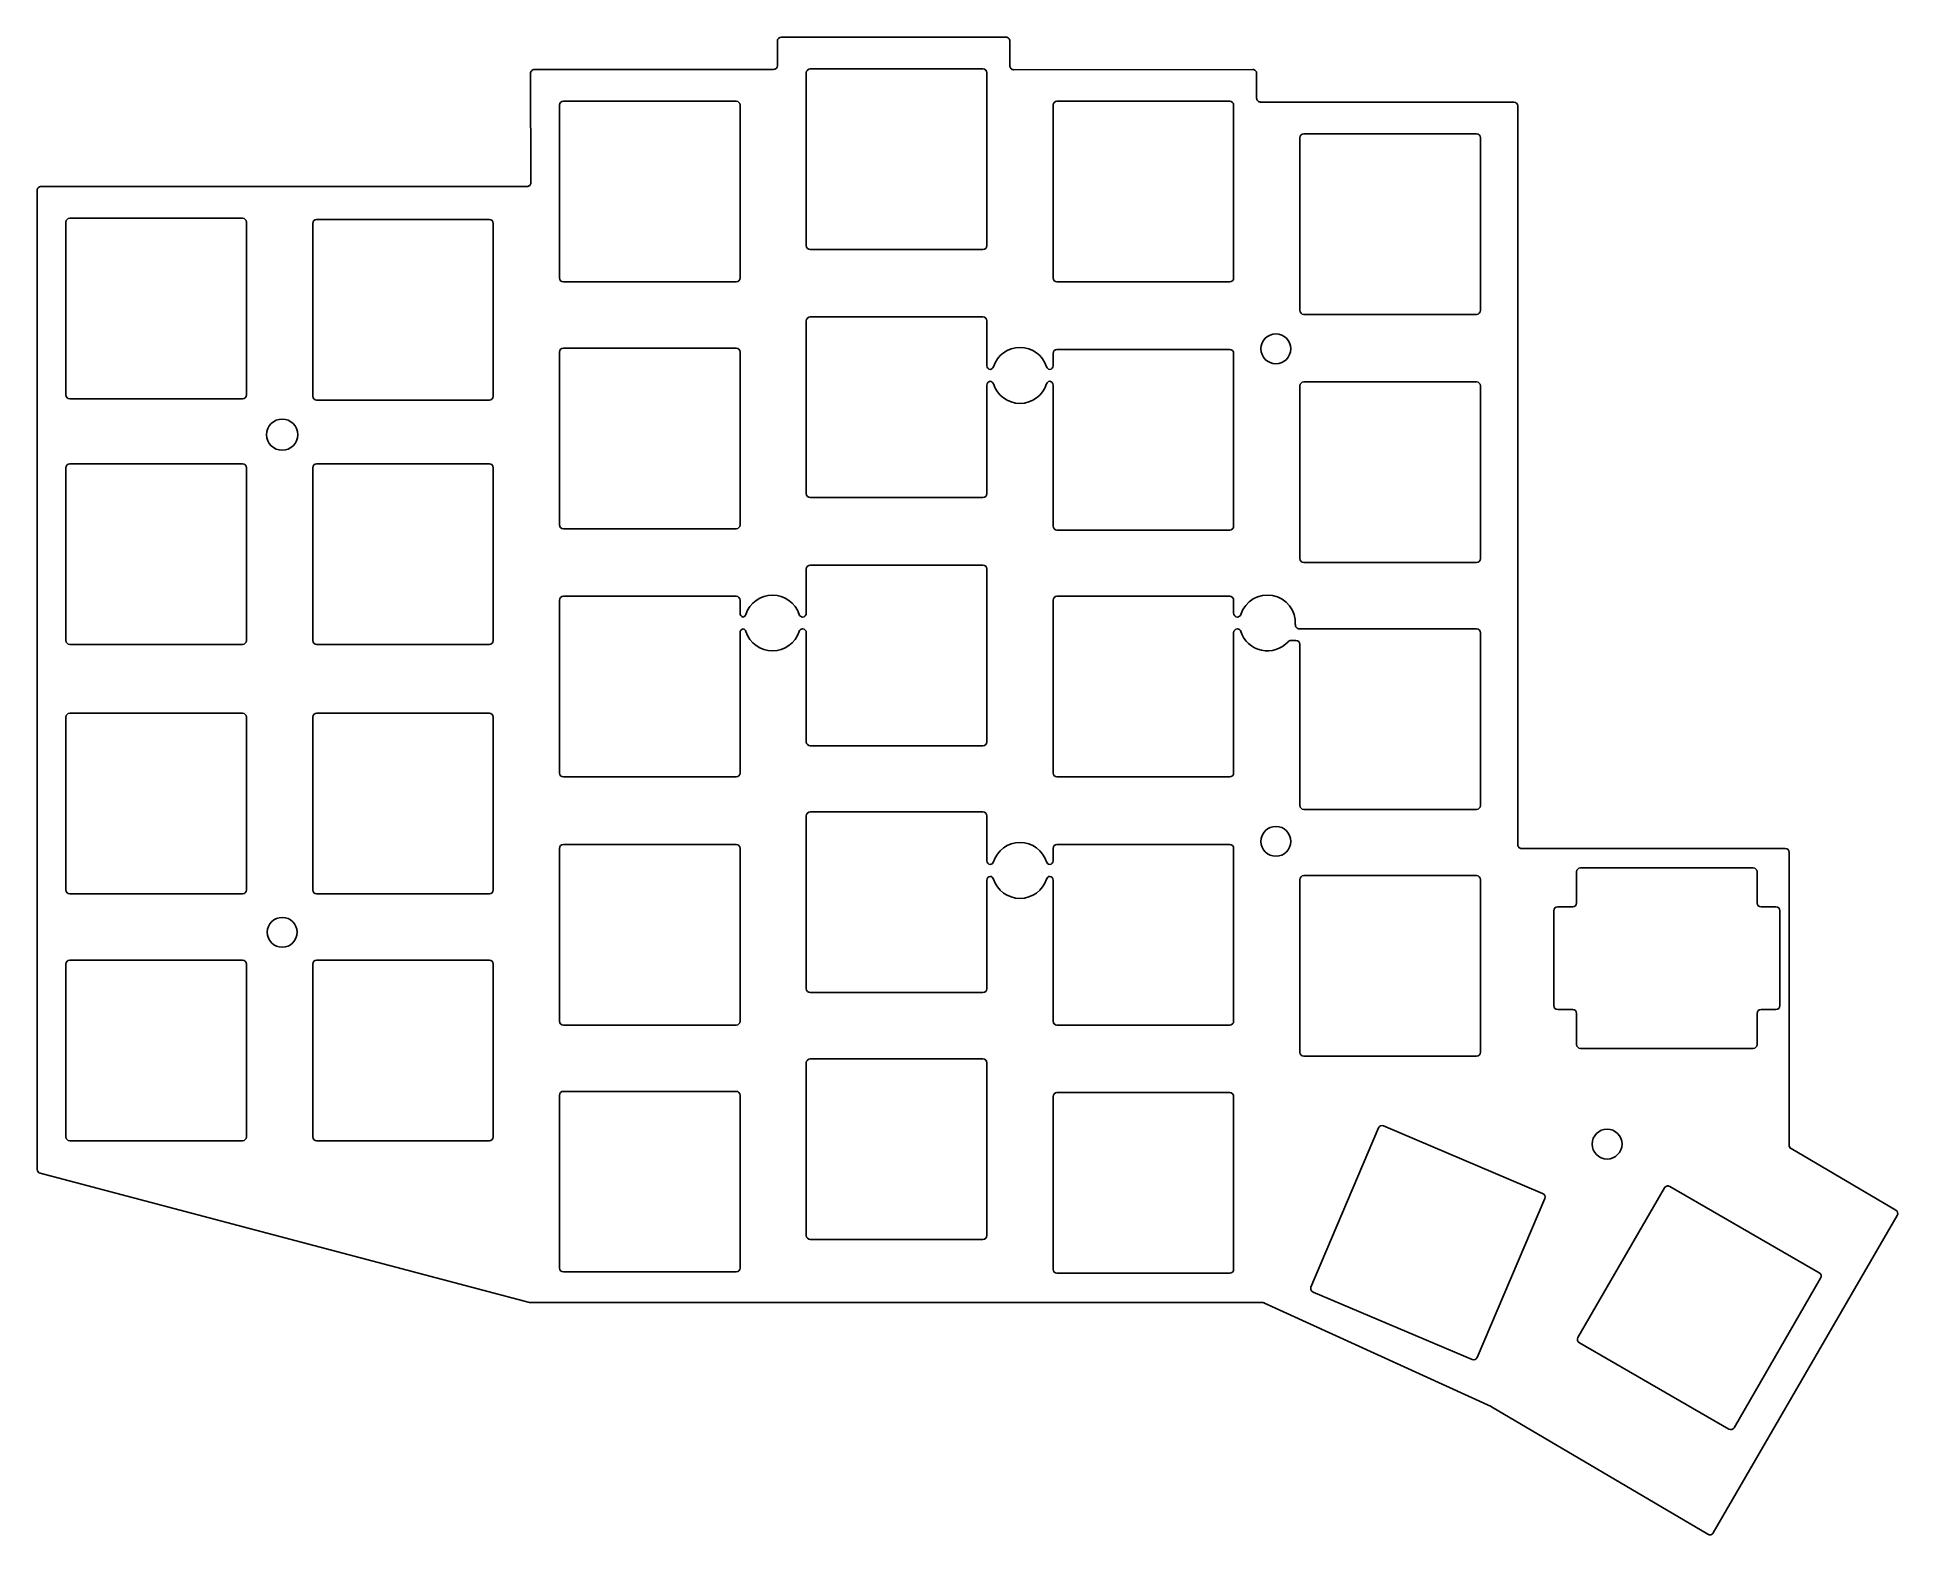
# Model space of a CAD drawing. Extents: x -74 to 69, y -53 to 63.
import ezdxf

# ---------------------------------------------------------------- set-up
doc = ezdxf.new("R2010")
doc.units = 0
doc.header["$MEASUREMENT"] = 0
doc.layers.add('VISIBLE', color=7, linetype='CONTINUOUS')

msp = doc.modelspace()

# ---------------------------------------------------------------- linework, layer by layer
at = {"layer": 'VISIBLE'}
for p, q in [((-17.48, 62.38), (-17.48, 60.49)), ((0.12, 62.68), (-17.18, 62.68)), ((0.42, 60.48), (0.42, 62.38)), ((-17.78, 60.19), (-36.18, 60.19)), ((-14.95, 60.24), (-1.65, 60.24)), ((19.12, 60.19), (0.72, 60.18)), ((-36.48, 59.89), (-36.46, 51.49)), ((-15.25, 59.94), (-15.25, 46.64)), ((-1.35, 59.94), (-1.35, 46.64)), ((19.42, 57.99), (19.42, 59.89)), ((-34.25, 57.45), (-34.25, 44.15)), ((-33.95, 57.75), (-20.65, 57.75)), ((-20.35, 57.45), (-20.35, 44.15)), ((3.75, 57.45), (3.75, 44.15)), ((4.05, 57.75), (17.35, 57.75)), ((17.65, 57.45), (17.65, 44.15)), ((19.72, 57.69), (39.22, 57.69)), ((39.52, 57.39), (39.52, 0.54)), ((22.75, 54.95), (22.75, 41.65)), ((23.05, 55.25), (36.35, 55.25)), ((36.65, 54.95), (36.65, 41.65)), ((-74.46, 50.9), (-74.46, -24.47)), ((-36.76, 51.19), (-74.16, 51.2)), ((-58.65, 48.75), (-71.95, 48.75)), ((-72.25, 35.15), (-72.25, 48.45)), ((-58.35, 35.15), (-58.35, 48.45)), ((-53.25, 48.35), (-53.25, 35.05)), ((-52.95, 48.65), (-39.65, 48.65)), ((-39.35, 48.35), (-39.35, 35.05)), ((-14.95, 46.34), (-1.65, 46.34)), ((-33.95, 43.85), (-20.65, 43.85)), ((4.05, 43.85), (17.35, 43.85)), ((-15.25, 40.85), (-15.25, 27.55)), ((-14.95, 41.15), (-1.65, 41.15)), ((-1.35, 37.4), (-1.35, 40.85)), ((23.05, 41.35), (36.35, 41.35)), ((-33.95, 38.75), (-20.65, 38.75)), ((-34.25, 38.45), (-34.25, 25.15)), ((-20.35, 38.45), (-20.35, 25.15)), ((3.75, 37.4), (3.75, 38.35)), ((4.05, 38.65), (17.35, 38.65)), ((17.65, 38.35), (17.65, 25.05)), ((-1.35, 27.55), (-1.35, 35.9)), ((3.75, 35.9), (3.75, 25.05)), ((22.75, 35.85), (22.75, 22.55)), ((23.05, 36.15), (36.35, 36.15)), ((36.65, 35.85), (36.65, 22.55)), ((-58.65, 34.85), (-71.95, 34.85)), ((-52.95, 34.75), (-39.65, 34.75)), ((-72.25, 29.55), (-72.25, 16.25)), ((-71.95, 29.85), (-58.65, 29.85)), ((-58.35, 29.55), (-58.35, 16.25)), ((-53.25, 29.55), (-53.25, 16.25)), ((-52.95, 29.85), (-39.65, 29.85)), ((-39.35, 29.55), (-39.35, 16.25)), ((-14.95, 27.25), (-1.65, 27.25)), ((-33.95, 24.85), (-20.65, 24.85)), ((4.05, 24.75), (17.35, 24.75)), ((-15.25, 21.75), (-15.25, 18.35)), ((-14.95, 22.05), (-1.65, 22.05)), ((-1.35, 21.75), (-1.35, 8.45)), ((23.05, 22.25), (36.35, 22.25)), ((-34.25, 19.35), (-34.25, 6.05)), ((-33.95, 19.65), (-20.65, 19.65)), ((-20.35, 19.35), (-20.35, 18.35)), ((3.75, 19.35), (3.75, 6.05)), ((4.05, 19.65), (17.35, 19.65)), ((17.65, 18.35), (17.65, 19.35)), ((-71.95, 15.95), (-58.65, 15.95)), ((-52.95, 15.95), (-39.65, 15.95)), ((-20.35, 16.85), (-20.35, 6.05)), ((-15.25, 16.85), (-15.25, 8.45)), ((17.65, 16.85), (17.65, 6.05)), ((22.45, 16.25), (22.06, 16.25)), ((22.7, 17.15), (36.35, 17.15)), ((22.75, 15.95), (22.75, 3.55)), ((36.65, 16.85), (36.65, 3.55)), ((-72.25, 10.35), (-72.25, -2.95)), ((-71.95, 10.65), (-58.65, 10.65)), ((-58.35, 10.35), (-58.35, -2.95)), ((-53.25, 10.35), (-53.25, -2.95)), ((-52.95, 10.65), (-39.65, 10.65)), ((-39.35, 10.35), (-39.35, -2.95)), ((-14.95, 8.15), (-1.65, 8.15)), ((-33.95, 5.75), (-20.65, 5.75)), ((4.05, 5.75), (17.35, 5.75)), ((-14.95, 3.05), (-1.65, 3.05)), ((23.05, 3.25), (36.35, 3.25)), ((-15.25, 2.75), (-15.25, -10.55)), ((-1.35, -0.7), (-1.35, 2.75)), ((-34.25, 0.25), (-34.25, -13.05)), ((-33.95, 0.55), (-20.65, 0.55)), ((-20.35, 0.25), (-20.35, -13.05)), ((3.75, -0.7), (3.75, 0.25)), ((4.05, 0.55), (17.35, 0.55)), ((17.65, 0.25), (17.65, -13.05)), ((39.82, 0.24), (60.12, 0.24)), ((44.35, -1.25), (57.65, -1.25)), ((60.42, -0.06), (60.42, -22.6)), ((-1.35, -2.2), (-1.35, -10.55)), ((3.75, -2.2), (3.75, -13.05)), ((22.75, -2.15), (22.75, -15.45)), ((23.05, -1.85), (36.35, -1.85)), ((36.65, -2.15), (36.65, -15.45)), ((44.05, -3.95), (44.05, -1.55)), ((57.95, -1.55), (57.95, -3.95)), ((-71.95, -3.25), (-58.65, -3.25)), ((-52.95, -3.25), (-39.65, -3.25)), ((42.6, -4.25), (43.75, -4.25)), ((58.25, -4.25), (59.4, -4.25)), ((42.3, -11.85), (42.3, -4.55)), ((59.7, -4.55), (59.7, -11.85)), ((-71.95, -8.35), (-58.65, -8.35)), ((-52.95, -8.35), (-39.65, -8.35)), ((-72.25, -8.65), (-72.25, -21.95)), ((-58.35, -8.65), (-58.35, -21.95)), ((-53.25, -8.65), (-53.25, -21.95)), ((-39.35, -8.65), (-39.35, -21.95)), ((-14.95, -10.85), (-1.65, -10.85)), ((43.75, -12.15), (42.6, -12.15)), ((44.05, -14.85), (44.05, -12.45)), ((57.95, -12.45), (57.95, -14.85)), ((59.4, -12.15), (58.25, -12.15)), ((-33.95, -13.35), (-20.65, -13.35)), ((4.05, -13.35), (17.35, -13.35)), ((23.05, -15.75), (36.35, -15.75)), ((44.35, -15.15), (57.65, -15.15)), ((-15.25, -16.25), (-15.25, -29.55)), ((-14.95, -15.95), (-1.65, -15.95)), ((-1.35, -16.25), (-1.35, -29.55)), ((-33.95, -18.45), (-20.65, -18.45)), ((4.05, -18.55), (17.35, -18.55)), ((-34.25, -18.75), (-34.25, -32.05)), ((-20.35, -18.75), (-20.35, -32.05)), ((3.75, -18.85), (3.75, -32.15)), ((17.65, -18.85), (17.65, -32.15)), ((28.8, -21.26), (23.6, -33.51)), ((41.44, -26.3), (29.19, -21.1)), ((-71.95, -22.25), (-58.65, -22.25)), ((-52.95, -22.25), (-39.65, -22.25)), ((68.63, -27.6), (60.57, -22.86)), ((-74.24, -24.76), (-36.57, -34.7)), ((51.22, -25.77), (62.73, -32.42)), ((41.6, -26.69), (36.4, -38.94)), ((44.16, -37.39), (50.81, -25.88)), ((54.57, -52.43), (68.74, -28.01)), ((-14.95, -29.85), (-1.65, -29.85)), ((-33.95, -32.35), (-20.65, -32.35)), ((4.05, -32.45), (17.35, -32.45)), ((56.19, -44.34), (62.84, -32.83)), ((36.01, -39.1), (23.76, -33.9)), ((-36.5, -34.71), (19.9, -34.71)), ((20.03, -34.74), (37.48, -42.7)), ((44.27, -37.8), (55.78, -44.45)), ((37.51, -42.72), (54.16, -52.54))]:
    msp.add_line(p, q, dxfattribs=at)
for centre, radius in [((20.9, 38.7), 1.15), ((-55.6, 32.09), 1.2), ((20.9, 0.79), 1.15), ((-55.6, -6.21), 1.15), ((46.4, -22.51), 1.15)]:
    msp.add_circle(centre, radius, dxfattribs=at)
for centre, radius, start, end in [((-17.18, 62.38), 0.3, 90.0103, 180), ((0.12, 62.38), 0.3, 0, 90.0103), ((-36.18, 59.89), 0.3, 90, 180.1171), ((-17.78, 60.49), 0.3, 270, 0), ((-14.95, 59.94), 0.3, 90, 180), ((-1.65, 59.94), 0.3, 0, 90), ((0.72, 60.48), 0.3, 180, 270.0249), ((19.12, 59.89), 0.3, 0, 90.0249), ((-33.95, 57.45), 0.3, 90, 180), ((-20.65, 57.45), 0.3, 0, 90), ((4.05, 57.45), 0.3, 90, 180), ((17.35, 57.45), 0.3, 0, 90), ((19.72, 57.99), 0.3, 180, 270.0007), ((39.22, 57.39), 0.3, 0.0007, 90.0007), ((23.05, 54.95), 0.3, 90, 180), ((36.35, 54.95), 0.3, 0, 90), ((-74.16, 50.9), 0.3, 89.9858, 180), ((-36.76, 51.49), 0.3, 269.9858, 0.1171), ((-71.95, 48.45), 0.3, 90, 180), ((-58.65, 48.45), 0.3, 0, 90), ((-52.95, 48.35), 0.3, 90, 180), ((-39.65, 48.35), 0.3, 0, 90), ((-14.95, 46.64), 0.3, 180, 270), ((-1.65, 46.64), 0.3, 270, 0), ((-33.95, 44.15), 0.3, 180, 270), ((-20.65, 44.15), 0.3, 270, 0), ((4.05, 44.15), 0.3, 180, 270), ((17.35, 44.15), 0.3, 270, 0), ((23.05, 41.65), 0.3, 180, 270), ((36.35, 41.65), 0.3, 270, 0), ((-14.95, 40.85), 0.3, 90, 180), ((-1.65, 40.85), 0.3, 0, 90), ((-33.95, 38.45), 0.3, 90, 180), ((-20.65, 38.45), 0.3, 0, 90), ((1.2, 36.65), 2.15, 17.8257, 162.1743), ((-1.05, 37.4), 0.3, 180, 262.1083), ((-1.13, 37.4), 0.3, 277.8917, 342.1743), ((3.53, 37.4), 0.3, 197.8257, 262.1083), ((3.45, 37.4), 0.3, 277.8917, 0), ((4.05, 38.35), 0.3, 90, 180), ((17.35, 38.35), 0.3, 0, 90), ((-1.05, 35.9), 0.3, 97.8917, 180), ((-1.13, 35.9), 0.3, 17.8257, 82.1083), ((1.2, 36.65), 2.15, 197.8257, 342.1743), ((3.53, 35.9), 0.3, 97.8917, 162.1743), ((3.45, 35.9), 0.3, 0, 82.1083), ((23.05, 35.85), 0.3, 90, 180), ((36.35, 35.85), 0.3, 0, 90), ((-71.95, 35.15), 0.3, 180, 270), ((-58.65, 35.15), 0.3, 270, 0), ((-52.95, 35.05), 0.3, 180, 270), ((-39.65, 35.05), 0.3, 270, 0), ((-71.95, 29.55), 0.3, 90, 180), ((-58.65, 29.55), 0.3, 0, 90), ((-52.95, 29.55), 0.3, 90, 180), ((-39.65, 29.55), 0.3, 0, 90), ((-14.95, 27.55), 0.3, 180, 270), ((-1.65, 27.55), 0.3, 270, 0), ((-33.95, 25.15), 0.3, 180, 270), ((-20.65, 25.15), 0.3, 270, 0), ((4.05, 25.05), 0.3, 180, 270), ((17.35, 25.05), 0.3, 270, 0), ((-14.95, 21.75), 0.3, 90, 180), ((-1.65, 21.75), 0.3, 0, 90), ((23.05, 22.55), 0.3, 180, 270), ((36.35, 22.55), 0.3, 270, 0), ((-33.95, 19.35), 0.3, 90, 180), ((-20.65, 19.35), 0.3, 0, 90), ((-17.85, 17.6), 2.15, 17.8257, 162.1743), ((4.05, 19.35), 0.3, 90, 180), ((17.35, 19.35), 0.3, 0, 90), ((20.25, 17.6), 2.15, 356.4899, 162.1743), ((-20.05, 18.35), 0.3, 180, 257.2537), ((-20.18, 18.35), 0.3, 282.7463, 342.1743), ((-15.52, 18.35), 0.3, 197.8257, 266.9064), ((-15.55, 18.35), 0.3, 273.0936, 0), ((17.95, 18.35), 0.3, 180, 266.9064), ((17.92, 18.35), 0.3, 273.0936, 342.1743), ((22.7, 17.45), 0.3, 176.4899, 270), ((-71.95, 16.25), 0.3, 180, 270), ((-58.65, 16.25), 0.3, 270, 0), ((-52.95, 16.25), 0.3, 180, 270), ((-39.65, 16.25), 0.3, 270, 0), ((-20.05, 16.85), 0.3, 102.7463, 180), ((-20.18, 16.85), 0.3, 17.8257, 77.2537), ((-17.85, 17.6), 2.15, 197.8257, 342.1743), ((-15.52, 16.85), 0.3, 93.0936, 162.1743), ((-15.55, 16.85), 0.3, 0, 86.9064), ((17.95, 16.85), 0.3, 93.0936, 180), ((17.92, 16.85), 0.3, 17.8257, 86.9064), ((20.25, 17.6), 2.15, 197.8257, 317.6646), ((22.06, 15.95), 0.3, 90, 137.6646), ((22.45, 15.95), 0.3, 0, 90), ((36.35, 16.85), 0.3, 0, 90), ((-71.95, 10.35), 0.3, 90, 180), ((-58.65, 10.35), 0.3, 0, 90), ((-52.95, 10.35), 0.3, 90, 180), ((-39.65, 10.35), 0.3, 0, 90), ((-14.95, 8.45), 0.3, 180, 270), ((-1.65, 8.45), 0.3, 270, 0), ((-33.95, 6.05), 0.3, 180, 270), ((-20.65, 6.05), 0.3, 270, 0), ((4.05, 6.05), 0.3, 180, 270), ((17.35, 6.05), 0.3, 270, 0), ((-14.95, 2.75), 0.3, 90, 180), ((-1.65, 2.75), 0.3, 0, 90), ((23.05, 3.55), 0.3, 180, 270), ((36.35, 3.55), 0.3, 270, 0), ((-33.95, 0.25), 0.3, 90, 180), ((-20.65, 0.25), 0.3, 0, 90), ((1.2, -1.45), 2.15, 17.8257, 162.1743), ((4.05, 0.25), 0.3, 90, 180), ((17.35, 0.25), 0.3, 0, 90), ((39.82, 0.54), 0.3, 180.0007, 270.0007), ((60.12, -0.06), 0.3, 0.0007, 90.0007), ((-1.05, -0.7), 0.3, 180, 262.1083), ((-1.13, -0.7), 0.3, 277.8917, 342.1743), ((3.53, -0.7), 0.3, 197.8257, 262.1083), ((3.45, -0.7), 0.3, 277.8917, 0), ((44.35, -1.55), 0.3, 90, 180), ((57.65, -1.55), 0.3, 0, 90), ((-1.05, -2.2), 0.3, 97.8917, 180), ((-1.13, -2.2), 0.3, 17.8257, 82.1083), ((1.2, -1.45), 2.15, 197.8257, 342.1743), ((3.53, -2.2), 0.3, 97.8917, 162.1743), ((3.45, -2.2), 0.3, 0, 82.1083), ((23.05, -2.15), 0.3, 90, 180), ((36.35, -2.15), 0.3, 0, 90), ((-71.95, -2.95), 0.3, 180, 270), ((-58.65, -2.95), 0.3, 270, 0), ((-52.95, -2.95), 0.3, 180, 270), ((-39.65, -2.95), 0.3, 270, 0), ((42.6, -4.55), 0.3, 90, 180), ((43.75, -3.95), 0.3, 270, 0), ((58.25, -3.95), 0.3, 180, 270), ((59.4, -4.55), 0.3, 0, 90), ((-71.95, -8.65), 0.3, 90, 180), ((-58.65, -8.65), 0.3, 0, 90), ((-52.95, -8.65), 0.3, 90, 180), ((-39.65, -8.65), 0.3, 0, 90), ((-14.95, -10.55), 0.3, 180, 270), ((-1.65, -10.55), 0.3, 270, 0), ((42.6, -11.85), 0.3, 180, 270), ((43.75, -12.45), 0.3, 0, 90), ((58.25, -12.45), 0.3, 90, 180), ((59.4, -11.85), 0.3, 270, 0), ((-33.95, -13.05), 0.3, 180, 270), ((-20.65, -13.05), 0.3, 270, 0), ((4.05, -13.05), 0.3, 180, 270), ((17.35, -13.05), 0.3, 270, 0), ((23.05, -15.45), 0.3, 180, 270), ((36.35, -15.45), 0.3, 270, 0), ((44.35, -14.85), 0.3, 180, 270), ((57.65, -14.85), 0.3, 270, 0), ((-14.95, -16.25), 0.3, 90, 180), ((-1.65, -16.25), 0.3, 0, 90), ((-33.95, -18.75), 0.3, 90, 180), ((-20.65, -18.75), 0.3, 0, 90), ((4.05, -18.85), 0.3, 90, 180), ((17.35, -18.85), 0.3, 0, 90), ((29.08, -21.38), 0.3, 67, 157), ((-71.95, -21.95), 0.3, 180, 270), ((-58.65, -21.95), 0.3, 270, 0), ((-52.95, -21.95), 0.3, 180, 270), ((-39.65, -21.95), 0.3, 270, 0), ((60.72, -22.6), 0.3, 180.0007, 239.552), ((-74.16, -24.47), 0.3, 180, 255.2139), ((51.07, -26.03), 0.3, 60, 150), ((41.32, -26.58), 0.3, 337, 67), ((68.48, -27.86), 0.3, 329.8805, 59.552), ((-14.95, -29.55), 0.3, 180, 270), ((-1.65, -29.55), 0.3, 270, 0), ((-33.95, -32.05), 0.3, 180, 270), ((-20.65, -32.05), 0.3, 270, 0), ((4.05, -32.15), 0.3, 180, 270), ((17.35, -32.15), 0.3, 270, 0), ((62.58, -32.68), 0.3, 330, 60), ((23.88, -33.62), 0.3, 157, 247), ((-36.5, -34.41), 0.3, 255.2139, 270), ((19.9, -35.01), 0.3, 65.4692, 90), ((44.42, -37.54), 0.3, 150, 240), ((36.12, -38.82), 0.3, 247, 337), ((37.35, -42.97), 0.3, 59.4735, 65.4692), ((55.93, -44.19), 0.3, 240, 330), ((54.31, -52.28), 0.3, 239.4735, 329.8805)]:
    msp.add_arc(centre, radius, start, end, dxfattribs=at)

doc.saveas('drawing.dxf')
